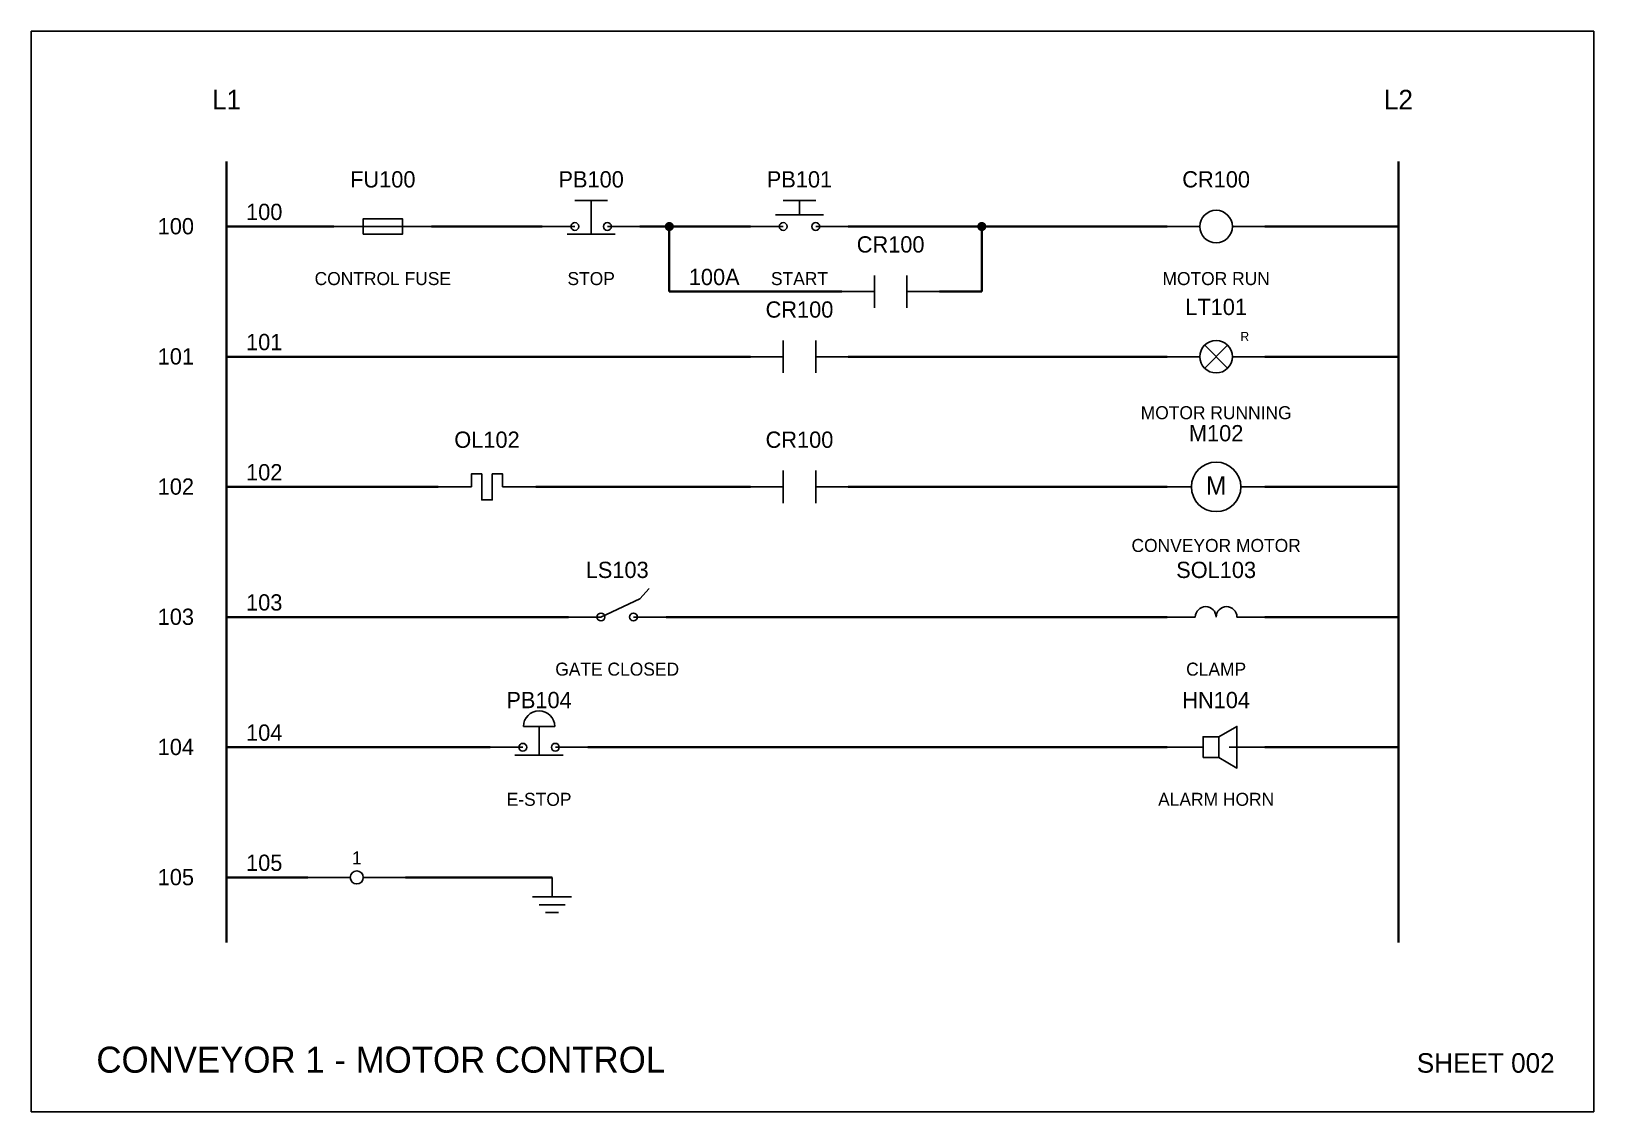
# Model space of a CAD drawing. Header units: inches. Extents: x 0 to 1200, y -400 to 400.
# Drawn here: x -0.5 to 11.5, y 1.2 to 9.5 of the extents above; entities that cross this region are included whole.
import ezdxf
from ezdxf.enums import TextEntityAlignment as Align

# ---------------------------------------------------------------- set-up
doc = ezdxf.new("R2010")
doc.units = ezdxf.units.IN
doc.layers.get('0').update_dxf_attribs({"lineweight": 25})
for name, color, linetype, lineweight in [('DESC', 7, 'Continuous', 25), ('MISC', 7, 'Continuous', 25), ('SYMS', 4, 'Continuous', 25), ('TAGS', 4, 'Continuous', 25), ('TERMS', 7, 'Continuous', 25), ('WIRENO', 3, 'Continuous', 25), ('WIRES', 1, 'Continuous', 35)]:
    doc.layers.add(name, color=color, linetype=linetype, lineweight=lineweight)

# ---------------------------------------------------------------- blocks, each defined once
blk = doc.blocks.new('HFU1')
at = {"color": 0}
for p, q in [((-0.375, 0), (-0.15, 0)), ((-0.15, 0), (0.15, 0)), ((0.15, 0), (0.375, 0))]:
    blk.add_line(p, q, dxfattribs=at)
blk.add_lwpolyline([(-0.15, -0.06), (0.15, -0.06), (0.15, 0.06), (-0.15, 0.06)], close=True, dxfattribs=at)
at = {"flags": 1}
for tag, height, p in [('RATING2', 0.07, (-0.3, 0.65)), ('WDTYPE', 0.07, (-0.1, 0.65)), ('MFG', 0.07, (-0.3, 0.55)), ('CAT', 0.07, (-0.1, 0.55)), ('ASSYCODE', 0.07, (0.1, 0.55)), ('RATING1', 0.07, (0.3, 0.55)), ('INST', 0.07, (-0.3, 0.45)), ('LOC', 0.07, (-0.1, 0.45)), ('X1TERM01', 0.06, (-0.375, 0)), ('X4TERM02', 0.06, (0.375, 0))]:
    blk.add_attdef(tag, text='', height=height, dxfattribs=at).set_placement(p, align=Align.CENTER)
for tag, height, p in [('TAG1', 0.125, (0, 0.3)), ('DESC1', 0.1, (0, -0.45)), ('DESC2', 0.1, (0, -0.58)), ('DESC3', 0.1, (0, -0.71))]:
    blk.add_attdef(tag, text='', height=height).set_placement(p, align=Align.CENTER)
blk = doc.blocks.new('HPB12_NC')
at = {"color": 0}
for p, q in [((-0.125, 0.2), (0.125, 0.2)), ((0, -0.06), (0, 0.2)), ((-0.375, 0), (-0.125, 0)), ((0.125, 0), (0.375, 0)), ((-0.185, -0.06), (0.185, -0.06))]:
    blk.add_line(p, q, dxfattribs=at)
for centre in [(-0.125, 0), (0.125, 0)]:
    blk.add_circle(centre, 0.03, dxfattribs=at)
at = {"flags": 1}
for tag, height, p in [('RATING2', 0.07, (-0.3, 0.65)), ('WDTYPE', 0.07, (-0.1, 0.65)), ('MFG', 0.07, (-0.3, 0.55)), ('CAT', 0.07, (-0.1, 0.55)), ('ASSYCODE', 0.07, (0.1, 0.55)), ('RATING1', 0.07, (0.3, 0.55)), ('INST', 0.07, (-0.3, 0.45)), ('LOC', 0.07, (-0.1, 0.45)), ('X1TERM01', 0.06, (-0.375, 0)), ('X4TERM02', 0.06, (0.375, 0))]:
    blk.add_attdef(tag, text='', height=height, dxfattribs=at).set_placement(p, align=Align.CENTER)
for tag, height, p in [('TAG1', 0.125, (0, 0.3)), ('DESC1', 0.1, (0, -0.45)), ('DESC2', 0.1, (0, -0.58)), ('DESC3', 0.1, (0, -0.71))]:
    blk.add_attdef(tag, text='', height=height).set_placement(p, align=Align.CENTER)
blk = doc.blocks.new('HPB11_NO')
at = {"color": 0}
for p, q in [((-0.125, 0.2), (0.125, 0.2)), ((0, 0.09), (0, 0.2)), ((-0.375, 0), (-0.125, 0)), ((-0.185, 0.09), (0.185, 0.09)), ((0.125, 0), (0.375, 0))]:
    blk.add_line(p, q, dxfattribs=at)
for centre in [(-0.125, 0), (0.125, 0)]:
    blk.add_circle(centre, 0.03, dxfattribs=at)
at = {"flags": 1}
for tag, height, p in [('RATING2', 0.07, (-0.3, 0.65)), ('WDTYPE', 0.07, (-0.1, 0.65)), ('MFG', 0.07, (-0.3, 0.55)), ('CAT', 0.07, (-0.1, 0.55)), ('ASSYCODE', 0.07, (0.1, 0.55)), ('RATING1', 0.07, (0.3, 0.55)), ('INST', 0.07, (-0.3, 0.45)), ('LOC', 0.07, (-0.1, 0.45)), ('X1TERM01', 0.06, (-0.375, 0)), ('X4TERM02', 0.06, (0.375, 0))]:
    blk.add_attdef(tag, text='', height=height, dxfattribs=at).set_placement(p, align=Align.CENTER)
for tag, height, p in [('TAG1', 0.125, (0, 0.3)), ('DESC1', 0.1, (0, -0.45)), ('DESC2', 0.1, (0, -0.58)), ('DESC3', 0.1, (0, -0.71))]:
    blk.add_attdef(tag, text='', height=height).set_placement(p, align=Align.CENTER)
blk = doc.blocks.new('HCR1')
at = {"color": 0}
for p, q in [((-0.375, 0), (-0.125, 0)), ((0.125, 0), (0.375, 0))]:
    blk.add_line(p, q, dxfattribs=at)
blk.add_circle((0, 0), 0.125, dxfattribs=at)
at = {"flags": 1}
for tag, height, p in [('RATING2', 0.07, (-0.3, 0.65)), ('WDTYPE', 0.07, (-0.1, 0.65)), ('MFG', 0.07, (-0.3, 0.55)), ('CAT', 0.07, (-0.1, 0.55)), ('ASSYCODE', 0.07, (0.1, 0.55)), ('RATING1', 0.07, (0.3, 0.55)), ('INST', 0.07, (-0.3, 0.45)), ('LOC', 0.07, (-0.1, 0.45)), ('X1TERM01', 0.06, (-0.375, 0)), ('X4TERM02', 0.06, (0.375, 0))]:
    blk.add_attdef(tag, text='', height=height, dxfattribs=at).set_placement(p, align=Align.CENTER)
for tag, height, p in [('TAG1', 0.125, (0, 0.3)), ('DESC1', 0.1, (0, -0.45)), ('DESC2', 0.1, (0, -0.58)), ('DESC3', 0.1, (0, -0.71))]:
    blk.add_attdef(tag, text='', height=height).set_placement(p, align=Align.CENTER)
blk = doc.blocks.new('HCR1_NO')
at = {"color": 0}
for p, q in [((-0.125, -0.125), (-0.125, 0.125)), ((0.125, -0.125), (0.125, 0.125)), ((-0.375, 0), (-0.125, 0)), ((0.125, 0), (0.375, 0))]:
    blk.add_line(p, q, dxfattribs=at)
at = {"flags": 1}
for tag, height, p in [('RATING2', 0.07, (-0.3, 0.65)), ('WDTYPE', 0.07, (-0.1, 0.65)), ('MFG', 0.07, (-0.3, 0.55)), ('CAT', 0.07, (-0.1, 0.55)), ('ASSYCODE', 0.07, (0.1, 0.55)), ('RATING1', 0.07, (0.3, 0.55)), ('INST', 0.07, (-0.3, 0.45)), ('LOC', 0.07, (-0.1, 0.45)), ('X1TERM01', 0.06, (-0.375, 0)), ('X4TERM02', 0.06, (0.375, 0))]:
    blk.add_attdef(tag, text='', height=height, dxfattribs=at).set_placement(p, align=Align.CENTER)
for tag, height, p in [('TAG1', 0.125, (0, 0.3)), ('DESC1', 0.1, (0, -0.45)), ('DESC2', 0.1, (0, -0.58)), ('DESC3', 0.1, (0, -0.71))]:
    blk.add_attdef(tag, text='', height=height).set_placement(p, align=Align.CENTER)
blk = doc.blocks.new('WDDOT')
at = {"color": 0, "const_width": 0.035}
blk.add_lwpolyline([(-0.0175, 0, 1), (0.0175, 0, 1)], format="xyb", close=True, dxfattribs=at)
blk = doc.blocks.new('HLT1R')
at = {"color": 0}
for p, q in [((-0.375, 0), (-0.125, 0)), ((-0.088, -0.088), (0.088, 0.088)), ((-0.088, 0.088), (0.088, -0.088)), ((0.125, 0), (0.375, 0))]:
    blk.add_line(p, q, dxfattribs=at)
blk.add_circle((0, 0), 0.125, dxfattribs=at)
blk.add_text('R', height=0.07, dxfattribs=at).set_placement((0.22, 0.12), align=Align.CENTER)
at = {"flags": 1}
for tag, height, p in [('RATING2', 0.07, (-0.3, 0.67)), ('WDTYPE', 0.07, (-0.1, 0.67)), ('MFG', 0.07, (-0.3, 0.57)), ('CAT', 0.07, (-0.1, 0.57)), ('ASSYCODE', 0.07, (0.1, 0.57)), ('RATING1', 0.07, (0.3, 0.57)), ('INST', 0.07, (-0.3, 0.47)), ('LOC', 0.07, (-0.1, 0.47)), ('X1TERM01', 0.06, (-0.375, 0)), ('X4TERM02', 0.06, (0.375, 0))]:
    blk.add_attdef(tag, text='', height=height, dxfattribs=at).set_placement(p, align=Align.CENTER)
for tag, height, p in [('TAG1', 0.125, (0, 0.32)), ('DESC1', 0.1, (0, -0.48)), ('DESC2', 0.1, (0, -0.61)), ('DESC3', 0.1, (0, -0.74))]:
    blk.add_attdef(tag, text='', height=height).set_placement(p, align=Align.CENTER)
blk = doc.blocks.new('HOL1')
at = {"color": 0}
for p, q in [((-0.375, 0), (-0.12, 0)), ((0.12, 0), (0.375, 0))]:
    blk.add_line(p, q, dxfattribs=at)
blk.add_lwpolyline([(-0.12, 0), (-0.12, 0.1), (-0.04, 0.1), (-0.04, -0.1), (0.04, -0.1), (0.04, 0.1), (0.12, 0.1), (0.12, 0)], dxfattribs=at)
at = {"flags": 1}
for tag, height, p in [('RATING2', 0.07, (-0.3, 0.65)), ('WDTYPE', 0.07, (-0.1, 0.65)), ('MFG', 0.07, (-0.3, 0.55)), ('CAT', 0.07, (-0.1, 0.55)), ('ASSYCODE', 0.07, (0.1, 0.55)), ('RATING1', 0.07, (0.3, 0.55)), ('INST', 0.07, (-0.3, 0.45)), ('LOC', 0.07, (-0.1, 0.45)), ('X1TERM01', 0.06, (-0.375, 0)), ('X4TERM02', 0.06, (0.375, 0))]:
    blk.add_attdef(tag, text='', height=height, dxfattribs=at).set_placement(p, align=Align.CENTER)
for tag, height, p in [('TAG1', 0.125, (0, 0.3)), ('DESC1', 0.1, (0, -0.45)), ('DESC2', 0.1, (0, -0.58)), ('DESC3', 0.1, (0, -0.71))]:
    blk.add_attdef(tag, text='', height=height).set_placement(p, align=Align.CENTER)
blk = doc.blocks.new('HMO1')
at = {"color": 0}
for p, q in [((-0.375, 0), (-0.19, 0)), ((0.19, 0), (0.375, 0))]:
    blk.add_line(p, q, dxfattribs=at)
blk.add_circle((0, 0), 0.19, dxfattribs=at)
blk.add_text('M', height=0.14, dxfattribs=at).set_placement((0, -0.06), align=Align.CENTER)
at = {"flags": 1}
for tag, height, p in [('RATING2', 0.07, (-0.3, 0.7)), ('WDTYPE', 0.07, (-0.1, 0.7)), ('MFG', 0.07, (-0.3, 0.6)), ('CAT', 0.07, (-0.1, 0.6)), ('ASSYCODE', 0.07, (0.1, 0.6)), ('RATING1', 0.07, (0.3, 0.6)), ('INST', 0.07, (-0.3, 0.5)), ('LOC', 0.07, (-0.1, 0.5)), ('X1TERM01', 0.06, (-0.375, 0)), ('X4TERM02', 0.06, (0.375, 0))]:
    blk.add_attdef(tag, text='', height=height, dxfattribs=at).set_placement(p, align=Align.CENTER)
for tag, height, p in [('TAG1', 0.125, (0, 0.35)), ('DESC1', 0.1, (0, -0.5)), ('DESC2', 0.1, (0, -0.63)), ('DESC3', 0.1, (0, -0.76))]:
    blk.add_attdef(tag, text='', height=height).set_placement(p, align=Align.CENTER)
blk = doc.blocks.new('HLS11_NO')
at = {"color": 0}
for p, q in [((-0.125, 0), (0.175, 0.14)), ((-0.375, 0), (-0.125, 0)), ((0.125, 0), (0.375, 0))]:
    blk.add_line(p, q, dxfattribs=at)
blk.add_lwpolyline([(0.175, 0.14), (0.245, 0.22)], dxfattribs=at)
for centre in [(-0.125, 0), (0.125, 0)]:
    blk.add_circle(centre, 0.03, dxfattribs=at)
at = {"flags": 1}
for tag, height, p in [('RATING2', 0.07, (-0.3, 0.65)), ('WDTYPE', 0.07, (-0.1, 0.65)), ('MFG', 0.07, (-0.3, 0.55)), ('CAT', 0.07, (-0.1, 0.55)), ('ASSYCODE', 0.07, (0.1, 0.55)), ('RATING1', 0.07, (0.3, 0.55)), ('INST', 0.07, (-0.3, 0.45)), ('LOC', 0.07, (-0.1, 0.45)), ('X1TERM01', 0.06, (-0.375, 0)), ('X4TERM02', 0.06, (0.375, 0))]:
    blk.add_attdef(tag, text='', height=height, dxfattribs=at).set_placement(p, align=Align.CENTER)
for tag, height, p in [('TAG1', 0.125, (0, 0.3)), ('DESC1', 0.1, (0, -0.45)), ('DESC2', 0.1, (0, -0.58)), ('DESC3', 0.1, (0, -0.71))]:
    blk.add_attdef(tag, text='', height=height).set_placement(p, align=Align.CENTER)
blk = doc.blocks.new('HSOL1')
at = {"color": 0}
for p, q in [((-0.375, 0), (-0.16, 0)), ((0.16, 0), (0.375, 0))]:
    blk.add_line(p, q, dxfattribs=at)
for centre in [(-0.08, 0), (0.08, 0)]:
    blk.add_arc(centre, 0.08, 0, 180, dxfattribs=at)
at = {"flags": 1}
for tag, height, p in [('RATING2', 0.07, (-0.3, 0.65)), ('WDTYPE', 0.07, (-0.1, 0.65)), ('MFG', 0.07, (-0.3, 0.55)), ('CAT', 0.07, (-0.1, 0.55)), ('ASSYCODE', 0.07, (0.1, 0.55)), ('RATING1', 0.07, (0.3, 0.55)), ('INST', 0.07, (-0.3, 0.45)), ('LOC', 0.07, (-0.1, 0.45)), ('X1TERM01', 0.06, (-0.375, 0)), ('X4TERM02', 0.06, (0.375, 0))]:
    blk.add_attdef(tag, text='', height=height, dxfattribs=at).set_placement(p, align=Align.CENTER)
for tag, height, p in [('TAG1', 0.125, (0, 0.3)), ('DESC1', 0.1, (0, -0.45)), ('DESC2', 0.1, (0, -0.58)), ('DESC3', 0.1, (0, -0.71))]:
    blk.add_attdef(tag, text='', height=height).set_placement(p, align=Align.CENTER)
blk = doc.blocks.new('HPB13_NC')
at = {"color": 0}
for p, q in [((-0.12, 0.16), (0.12, 0.16)), ((0, -0.06), (0, 0.16)), ((-0.375, 0), (-0.125, 0)), ((0.125, 0), (0.375, 0)), ((-0.185, -0.06), (0.185, -0.06))]:
    blk.add_line(p, q, dxfattribs=at)
for centre in [(-0.125, 0), (0.125, 0)]:
    blk.add_circle(centre, 0.03, dxfattribs=at)
blk.add_arc((0, 0.16), 0.12, 0, 180, dxfattribs=at)
at = {"flags": 1}
for tag, height, p in [('RATING2', 0.07, (-0.3, 0.65)), ('WDTYPE', 0.07, (-0.1, 0.65)), ('MFG', 0.07, (-0.3, 0.55)), ('CAT', 0.07, (-0.1, 0.55)), ('ASSYCODE', 0.07, (0.1, 0.55)), ('RATING1', 0.07, (0.3, 0.55)), ('INST', 0.07, (-0.3, 0.45)), ('LOC', 0.07, (-0.1, 0.45)), ('X1TERM01', 0.06, (-0.375, 0)), ('X4TERM02', 0.06, (0.375, 0))]:
    blk.add_attdef(tag, text='', height=height, dxfattribs=at).set_placement(p, align=Align.CENTER)
for tag, height, p in [('TAG1', 0.125, (0, 0.3)), ('DESC1', 0.1, (0, -0.45)), ('DESC2', 0.1, (0, -0.58)), ('DESC3', 0.1, (0, -0.71))]:
    blk.add_attdef(tag, text='', height=height).set_placement(p, align=Align.CENTER)
blk = doc.blocks.new('HHN1')
at = {"color": 0}
for p, q in [((-0.375, 0), (-0.1, 0)), ((0.1, 0), (0.375, 0))]:
    blk.add_line(p, q, dxfattribs=at)
blk.add_lwpolyline([(0.02, 0.08), (0.16, 0.16), (0.16, -0.16), (0.02, -0.08)], dxfattribs=at)
blk.add_lwpolyline([(-0.1, -0.08), (-0.1, 0.08), (0.02, 0.08), (0.02, -0.08)], close=True, dxfattribs=at)
at = {"flags": 1}
for tag, height, p in [('RATING2', 0.07, (-0.3, 0.65)), ('WDTYPE', 0.07, (-0.1, 0.65)), ('MFG', 0.07, (-0.3, 0.55)), ('CAT', 0.07, (-0.1, 0.55)), ('ASSYCODE', 0.07, (0.1, 0.55)), ('RATING1', 0.07, (0.3, 0.55)), ('INST', 0.07, (-0.3, 0.45)), ('LOC', 0.07, (-0.1, 0.45)), ('X1TERM01', 0.06, (-0.375, 0)), ('X4TERM02', 0.06, (0.375, 0))]:
    blk.add_attdef(tag, text='', height=height, dxfattribs=at).set_placement(p, align=Align.CENTER)
for tag, height, p in [('TAG1', 0.125, (0, 0.3)), ('DESC1', 0.1, (0, -0.45)), ('DESC2', 0.1, (0, -0.58)), ('DESC3', 0.1, (0, -0.71))]:
    blk.add_attdef(tag, text='', height=height).set_placement(p, align=Align.CENTER)
blk = doc.blocks.new('HT0001')
at = {"color": 0}
for p, q in [((-0.375, 0), (-0.05, 0)), ((0.05, 0), (0.375, 0))]:
    blk.add_line(p, q, dxfattribs=at)
blk.add_circle((0, 0), 0.05, dxfattribs=at)
at = {"flags": 1}
for tag, height, p in [('RATING2', 0.07, (-0.3, 0.65)), ('WDTYPE', 0.07, (-0.1, 0.65)), ('MFG', 0.07, (-0.3, 0.55)), ('CAT', 0.07, (-0.1, 0.55)), ('ASSYCODE', 0.07, (0.1, 0.55)), ('RATING1', 0.07, (0.3, 0.55)), ('INST', 0.07, (-0.3, 0.45)), ('LOC', 0.07, (-0.1, 0.45)), ('X1TERM01', 0.06, (-0.375, 0)), ('X4TERM02', 0.06, (0.375, 0)), ('TAGSTRIP', 0.07, (0, -0.15))]:
    blk.add_attdef(tag, text='', height=height, dxfattribs=at).set_placement(p, align=Align.CENTER)
blk.add_attdef('TERM01', text='', height=0.1).set_placement((0, 0.1), align=Align.CENTER)
blk = doc.blocks.new('HGND')
at = {"color": 0}
for p, q in [((0, 0), (0, -0.15)), ((-0.15, -0.15), (0.15, -0.15)), ((-0.1, -0.21), (0.1, -0.21)), ((-0.05, -0.27), (0.05, -0.27))]:
    blk.add_line(p, q, dxfattribs=at)
at = {"flags": 1}
blk.add_attdef('X2TERM01', text='', height=0.06, dxfattribs=at).set_placement((0, 0), align=Align.CENTER)

msp = doc.modelspace()

# ---------------------------------------------------------------- linework, layer by layer
at = {"layer": 'MISC'}
msp.add_lwpolyline([(-0.5, 1.2), (11.5, 1.2), (11.5, 9.5), (-0.5, 9.5)], close=True, dxfattribs=at)
at = {"layer": 'WIRES'}
for p, q in [((1, 8.5), (1, 2.5)), ((10, 8.5), (10, 2.5)), ((1, 8), (1.825, 8)), ((2.575, 8), (3.425, 8)), ((4.175, 8), (5.025, 8)), ((4.4, 8), (4.4, 7.5)), ((5.775, 8), (8.225, 8)), ((6.8, 7.5), (6.8, 8)), ((8.975, 8), (10, 8)), ((4.4, 7.5), (5.725, 7.5)), ((6.475, 7.5), (6.8, 7.5)), ((1, 7), (5.025, 7)), ((5.775, 7), (8.225, 7)), ((8.975, 7), (10, 7)), ((1, 6), (2.625, 6)), ((3.375, 6), (5.025, 6)), ((5.775, 6), (8.225, 6)), ((8.975, 6), (10, 6)), ((1, 5), (3.625, 5)), ((4.375, 5), (8.225, 5)), ((8.975, 5), (10, 5)), ((1, 4), (3.025, 4)), ((3.775, 4), (8.225, 4)), ((8.975, 4), (10, 4)), ((1, 3), (1.625, 3)), ((2.375, 3), (3.5, 3))]:
    msp.add_line(p, q, dxfattribs=at)

# ---------------------------------------------------------------- block references
at = {"layer": 'SYMS'}
ref = msp.add_blockref('HFU1', (2.2, 8), dxfattribs=at)
ref.add_attrib('TAG1', 'FU100', dxfattribs={"layer": 'TAGS', "height": 0.125}).set_placement((2.2, 8.3), align=Align.CENTER)
ref.add_attrib('DESC1', 'CONTROL FUSE', dxfattribs={"layer": 'DESC', "height": 0.1}).set_placement((2.2, 7.55), align=Align.CENTER)
ref = msp.add_blockref('HPB12_NC', (3.8, 8), dxfattribs=at)
ref.add_attrib('TAG1', 'PB100', dxfattribs={"layer": 'TAGS', "height": 0.125}).set_placement((3.8, 8.3), align=Align.CENTER)
ref.add_attrib('DESC1', 'STOP', dxfattribs={"layer": 'DESC', "height": 0.1}).set_placement((3.8, 7.55), align=Align.CENTER)
ref = msp.add_blockref('HPB11_NO', (5.4, 8), dxfattribs=at)
ref.add_attrib('TAG1', 'PB101', dxfattribs={"layer": 'TAGS', "height": 0.125}).set_placement((5.4, 8.3), align=Align.CENTER)
ref.add_attrib('DESC1', 'START', dxfattribs={"layer": 'DESC', "height": 0.1}).set_placement((5.4, 7.55), align=Align.CENTER)
ref = msp.add_blockref('HCR1', (8.6, 8), dxfattribs=at)
ref.add_attrib('TAG1', 'CR100', dxfattribs={"layer": 'TAGS', "height": 0.125}).set_placement((8.6, 8.3), align=Align.CENTER)
ref.add_attrib('DESC1', 'MOTOR RUN', dxfattribs={"layer": 'DESC', "height": 0.1}).set_placement((8.6, 7.55), align=Align.CENTER)
ref = msp.add_blockref('HCR1_NO', (6.1, 7.5), dxfattribs=at)
ref.add_attrib('TAG1', 'CR100', dxfattribs={"layer": 'TAGS', "height": 0.125}).set_placement((6.1, 7.8), align=Align.CENTER)
ref = msp.add_blockref('HLT1R', (8.6, 7), dxfattribs=at)
ref.add_attrib('TAG1', 'LT101', dxfattribs={"layer": 'TAGS', "height": 0.125}).set_placement((8.6, 7.32), align=Align.CENTER)
ref.add_attrib('DESC1', 'MOTOR RUNNING', dxfattribs={"layer": 'DESC', "height": 0.1}).set_placement((8.6, 6.52), align=Align.CENTER)
ref = msp.add_blockref('HCR1_NO', (5.4, 7), dxfattribs=at)
ref.add_attrib('TAG1', 'CR100', dxfattribs={"layer": 'TAGS', "height": 0.125}).set_placement((5.4, 7.3), align=Align.CENTER)
ref = msp.add_blockref('HOL1', (3, 6), dxfattribs=at)
ref.add_attrib('TAG1', 'OL102', dxfattribs={"layer": 'TAGS', "height": 0.125}).set_placement((3, 6.3), align=Align.CENTER)
ref = msp.add_blockref('HCR1_NO', (5.4, 6), dxfattribs=at)
ref.add_attrib('TAG1', 'CR100', dxfattribs={"layer": 'TAGS', "height": 0.125}).set_placement((5.4, 6.3), align=Align.CENTER)
ref = msp.add_blockref('HMO1', (8.6, 6), dxfattribs=at)
ref.add_attrib('TAG1', 'M102', dxfattribs={"layer": 'TAGS', "height": 0.125}).set_placement((8.6, 6.35), align=Align.CENTER)
ref.add_attrib('DESC1', 'CONVEYOR MOTOR', dxfattribs={"layer": 'DESC', "height": 0.1}).set_placement((8.6, 5.5), align=Align.CENTER)
ref = msp.add_blockref('HLS11_NO', (4, 5), dxfattribs=at)
ref.add_attrib('TAG1', 'LS103', dxfattribs={"layer": 'TAGS', "height": 0.125}).set_placement((4, 5.3), align=Align.CENTER)
ref.add_attrib('DESC1', 'GATE CLOSED', dxfattribs={"layer": 'DESC', "height": 0.1}).set_placement((4, 4.55), align=Align.CENTER)
ref = msp.add_blockref('HSOL1', (8.6, 5), dxfattribs=at)
ref.add_attrib('TAG1', 'SOL103', dxfattribs={"layer": 'TAGS', "height": 0.125}).set_placement((8.6, 5.3), align=Align.CENTER)
ref.add_attrib('DESC1', 'CLAMP', dxfattribs={"layer": 'DESC', "height": 0.1}).set_placement((8.6, 4.55), align=Align.CENTER)
ref = msp.add_blockref('HPB13_NC', (3.4, 4), dxfattribs=at)
ref.add_attrib('TAG1', 'PB104', dxfattribs={"layer": 'TAGS', "height": 0.125}).set_placement((3.4, 4.3), align=Align.CENTER)
ref.add_attrib('DESC1', 'E-STOP', dxfattribs={"layer": 'DESC', "height": 0.1}).set_placement((3.4, 3.55), align=Align.CENTER)
ref = msp.add_blockref('HHN1', (8.6, 4), dxfattribs=at)
ref.add_attrib('TAG1', 'HN104', dxfattribs={"layer": 'TAGS', "height": 0.125}).set_placement((8.6, 4.3), align=Align.CENTER)
ref.add_attrib('DESC1', 'ALARM HORN', dxfattribs={"layer": 'DESC', "height": 0.1}).set_placement((8.6, 3.55), align=Align.CENTER)
ref = msp.add_blockref('HT0001', (2, 3), dxfattribs=at)
ref.add_attrib('TERM01', '1', dxfattribs={"layer": 'TERMS', "height": 0.1}).set_placement((2, 3.1), align=Align.CENTER)
msp.add_blockref('HGND', (3.5, 3), dxfattribs=at)
at = {"layer": 'WIRES'}
for p in [(4.4, 8), (6.8, 8)]:
    msp.add_blockref('WDDOT', p, dxfattribs=at)

# ---------------------------------------------------------------- texts
at = {"layer": 'MISC'}
for s, p in [('L1', (1, 8.9)), ('L2', (10, 8.9))]:
    msp.add_text(s, height=0.15, dxfattribs=at).set_placement(p, align=Align.CENTER)
for s, height, p in [('100', 0.125, (0.75, 7.94)), ('101', 0.125, (0.75, 6.94)), ('102', 0.125, (0.75, 5.94)), ('103', 0.125, (0.75, 4.94)), ('104', 0.125, (0.75, 3.94)), ('105', 0.125, (0.75, 2.94)), ('SHEET 002', 0.15, (11.2, 1.5))]:
    msp.add_text(s, height=height, dxfattribs=at).set_placement(p, align=Align.RIGHT)
msp.add_text('CONVEYOR 1 - MOTOR CONTROL', height=0.2, dxfattribs=at).set_placement((0, 1.5))
at = {"layer": 'WIRENO'}
for s, p in [('100', (1.15, 8.05)), ('100A', (4.55, 7.55)), ('101', (1.15, 7.05)), ('102', (1.15, 6.05)), ('103', (1.15, 5.05)), ('104', (1.15, 4.05)), ('105', (1.15, 3.05))]:
    msp.add_text(s, height=0.125, dxfattribs=at).set_placement(p)

doc.saveas('drawing.dxf')
